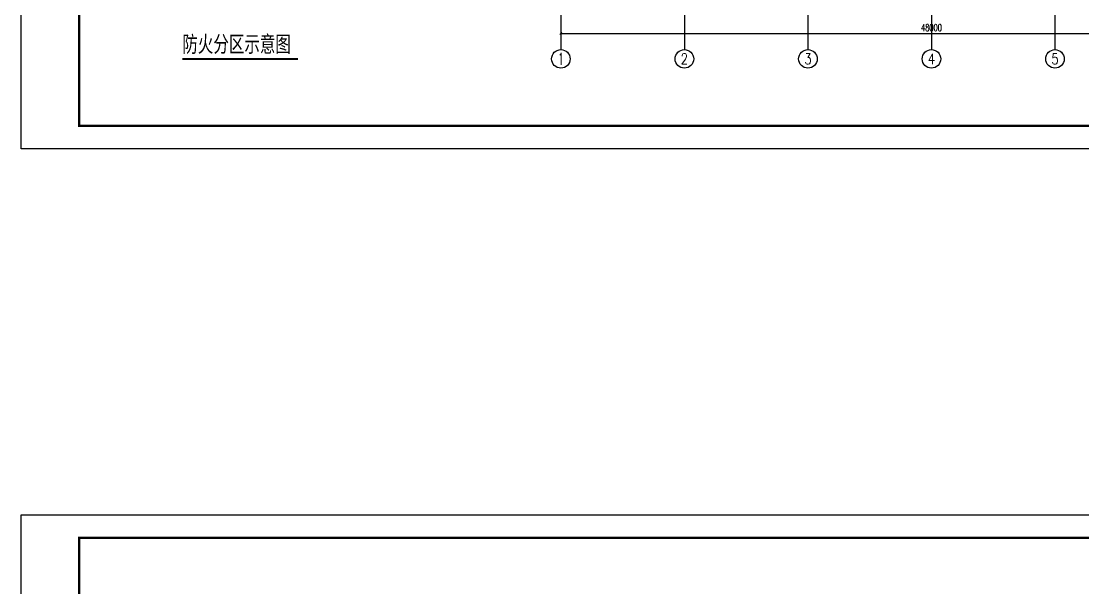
# Model space of a CAD drawing. Header units: millimetres. Extents: x 3804182 to 7463862, y 18008854 to 19247705.
# Drawn here: x 4682022 to 4750772, y 18926740 to 18963432 of the extents above; entities that cross this region are included whole.
import ezdxf
from ezdxf.enums import TextEntityAlignment as Align

# ---------------------------------------------------------------- set-up
doc = ezdxf.new("R2010")
doc.units = ezdxf.units.MM
doc.header["$LTSCALE"] = 1000
doc.header["$MEASUREMENT"] = 0
doc.layers.get('Defpoints').update_dxf_attribs({"color": 1})
for name, color, linetype in [('AXIS_TEXT', 7, 'Continuous'), ('AXIS_外部', 171, 'Continuous'), ('DIM_SYMB', 165, 'Continuous'), ('PUB_TEXT', 7, 'Continuous'), ('TK', 4, 'Continuous')]:
    doc.layers.add(name, color=color, linetype=linetype)
doc.styles.add('_TCH_AXIS', font='COMPLEX', dxfattribs={"bigfont": 'GBCBIG'})
doc.styles.add('_TCH_DIM_T3', font='SIMPLEX', dxfattribs={"width": 0.705882, "bigfont": 'GBCBIG'})
doc.styles.add('COMPLEX', font='COMPLEX')
doc.styles.add('HT', font='simhei.ttf', dxfattribs={"width": 0.7})
doc.dimstyles.new('_TCH_ARCH&&150', dxfattribs={"dimtxt": 446.25, "dimasz": 150, "dimexe": 375, "dimexo": 450, "dimgap": 150, "dimtad": 1, "dimdec": 0, "dimzin": 0, "dimdsep": 46, "dimtxsty": '_TCH_DIM_T3', "dimblk": 'ARCHTICK', "dimcen": 0.09, "dimclrt": 7, "dimazin": 2, "dimtfac": 1, "dimtdec": 0, "dimtix": 1, "dimtmove": 2, "dimatfit": 3, "dimfxl": 0, "dimtolj": 1, "dimtzin": 0, "dimarcsym": 0})

# ---------------------------------------------------------------- blocks, each defined once
blk = doc.blocks.new('GeYuanFrame_50206386', base_point=(20.09, 4.53))
at = {"layer": 'TK'}
blk.add_lwpolyline([(20.09, 4.53), (20.09, 598.53), (861.09, 598.53), (861.09, 4.53)], close=True, dxfattribs=at)
at = {"layer": 'TK', "const_width": 1}
blk.add_lwpolyline([(45.09, 588.53), (851.09, 588.53), (851.09, 14.53), (45.09, 14.53)], close=True, dxfattribs=at)
blk = doc.blocks.new('GeYuanFrame_63378753', base_point=(20.09, 4.53))
at = {"layer": 'TK'}
blk.add_lwpolyline([(20.09, 4.53), (20.09, 598.53), (861.09, 598.53), (861.09, 4.53)], close=True, dxfattribs=at)
at = {"layer": 'TK', "const_width": 1}
blk.add_lwpolyline([(45.09, 588.53), (851.09, 588.53), (851.09, 14.53), (45.09, 14.53)], close=True, dxfattribs=at)
blk = doc.blocks.new('_ArchTick')
at = {"color": 0, "linetype": 'ByBlock', "const_width": 0.4}
blk.add_lwpolyline([(-0.5, -0.5), (0.5, 0.5)], dxfattribs=at)
blk = doc.blocks.new('*D176')
at = {"layer": 'AXIS_外部', "color": 0, "lineweight": -2}
for p, q in [((4716972, 18967144), (4716972, 18962269)), ((4764972, 18967144), (4764972, 18962269)), ((4716972, 18962644), (4764972, 18962644))]:
    blk.add_line(p, q, dxfattribs=at)
at = {"layer": 'Defpoints', "color": 0}
for p in [(4716972, 18967594), (4764972, 18967594), (4764972, 18962644)]:
    blk.add_point(p, dxfattribs=at)
at = {"layer": 'AXIS_外部', "color": 0, "lineweight": -2, "xscale": 150, "yscale": 150, "zscale": 150, "rotation": 180}
blk.add_blockref('_ArchTick', (4716972, 18962644), dxfattribs=at)
at = {"layer": 'AXIS_外部', "color": 0, "lineweight": -2, "xscale": 150, "yscale": 150, "zscale": 150}
blk.add_blockref('_ArchTick', (4764972, 18962644), dxfattribs=at)
at = {"layer": 'AXIS_外部', "color": 7, "insert": (4740972, 18963017), "char_height": 446.2, "attachment_point": 5, "style": '_TCH_DIM_T3'}
blk.add_mtext('\\A1;48000', dxfattribs=at)
blk = doc.blocks.new('_AXISO')
blk.add_circle((0, 0), 0.5)
at = {"layer": 'AXIS_TEXT', "style": 'COMPLEX', "width": 1.041667}
blk.add_attdef('A', text='', height=0.56, dxfattribs=at).set_placement((-0.25, -0.28), (0.25, -0.28), align=Align.FIT)

msp = doc.modelspace()

# ---------------------------------------------------------------- linework, layer by layer
at = {"layer": 'AXIS_外部'}
for p, q in [((4716971.6, 18967594.3), (4716971.6, 18961594.3)), ((4724971.6, 18967594.3), (4724971.6, 18961594.3)), ((4732971.6, 18967594.3), (4732971.6, 18961594.3)), ((4740971.6, 18967594.3), (4740971.6, 18961594.3)), ((4748971.6, 18967594.3), (4748971.6, 18961594.3))]:
    msp.add_line(p, q, dxfattribs=at)
at = {"layer": 'DIM_SYMB', "const_width": 140}
msp.add_lwpolyline([(4692457.2, 18960983.9), (4699952.8, 18960983.9)], dxfattribs=at)

# ---------------------------------------------------------------- block references
at = {"layer": 'AXIS_外部', "xscale": 150, "yscale": 150, "zscale": 150}
for name, p in [('GeYuanFrame_50206386', (4682021.6, 18955162.9)), ('GeYuanFrame_63378753', (4682021.6, 18842374.7))]:
    msp.add_blockref(name, p, dxfattribs=at)
at = {"layer": 'AXIS_外部'}
ref = msp.add_blockref('_AXISO', (4716971.6, 18960994.3), dxfattribs=dict(at, xscale=1200, yscale=1200, zscale=1200))
ref.add_attrib('A', '1', dxfattribs={"layer": 'AXIS_TEXT', "height": 772.1, "style": '_TCH_AXIS'}).set_placement((4716806.1, 18960608.3), (4717137, 18960608.3), align=Align.FIT)
ref = msp.add_blockref('_AXISO', (4724971.6, 18960994.3), dxfattribs=dict(at, xscale=1200, yscale=1200, zscale=1200))
ref.add_attrib('A', '2', dxfattribs={"layer": 'AXIS_TEXT', "height": 698.9, "style": '_TCH_AXIS'}).set_placement((4724738.6, 18960644.8), (4725204.6, 18960644.8), align=Align.FIT)
ref = msp.add_blockref('_AXISO', (4732971.6, 18960994.3), dxfattribs=dict(at, xscale=1200, yscale=1200, zscale=1200))
ref.add_attrib('A', '3', dxfattribs={"layer": 'AXIS_TEXT', "height": 698.9, "style": '_TCH_AXIS'}).set_placement((4732738.6, 18960644.8), (4733204.6, 18960644.8), align=Align.FIT)
ref = msp.add_blockref('_AXISO', (4740971.6, 18960994.3), dxfattribs=dict(at, xscale=1200, yscale=1200, zscale=1200))
ref.add_attrib('A', '4', dxfattribs={"layer": 'AXIS_TEXT', "height": 668.2, "style": '_TCH_AXIS'}).set_placement((4740717, 18960660.2), (4741226.1, 18960660.2), align=Align.FIT)
ref = msp.add_blockref('_AXISO', (4748971.6, 18960994.3), dxfattribs=dict(at, xscale=1200, yscale=1200, zscale=1200))
ref.add_attrib('A', '5', dxfattribs={"layer": 'AXIS_TEXT', "height": 698.9, "style": '_TCH_AXIS'}).set_placement((4748738.6, 18960644.8), (4749204.6, 18960644.8), align=Align.FIT)

# ---------------------------------------------------------------- texts
at = {"layer": 'PUB_TEXT', "style": 'HT', "width": 0.7}
msp.add_text('防火分区示意图', height=1051.48, dxfattribs=at).set_placement((4692457.2, 18961429.3))

# ---------------------------------------------------------------- dimensions: what is measured, and where the dimension line sits
at = {"layer": 'AXIS_外部'}
dim = msp.add_aligned_dim(p1=(4716971.6, 18967594.3), p2=(4764971.6, 18967594.3), distance=-4950, dimstyle='_TCH_ARCH&&150', dxfattribs=at)
dim.commit()
dim.dimension.update_dxf_attribs({"geometry": '*D176', "text_midpoint": (4740971.6, 18963017.4)})

doc.saveas('drawing.dxf')
